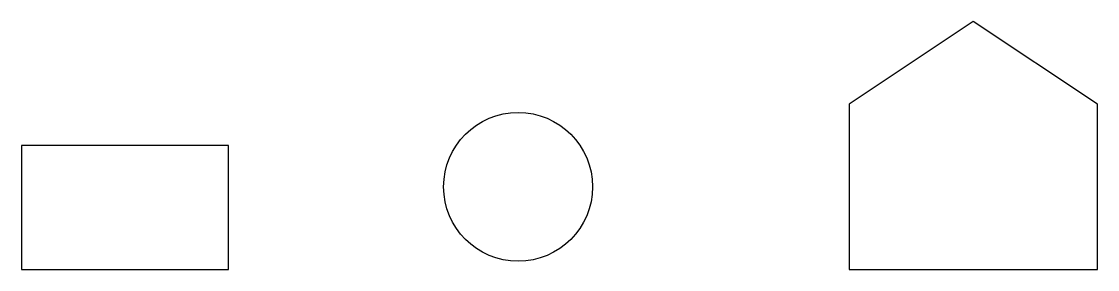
# Model space of a CAD drawing. Header units: millimetres. Extents: x 0 to 260, y 0 to 60.
import ezdxf

# ---------------------------------------------------------------- set-up
doc = ezdxf.new("R2010")
doc.units = ezdxf.units.MM

msp = doc.modelspace()

# ---------------------------------------------------------------- linework, layer by layer
at = {"layer": 'CUT'}
for points in [[(200, 0), (260, 0), (260, 40), (230, 60), (200, 40)], [(0, 0), (50, 0), (50, 30), (0, 30)]]:
    msp.add_lwpolyline(points, close=True, dxfattribs=at)
msp.add_circle((120, 20), 18, dxfattribs=at)

doc.saveas('drawing.dxf')
